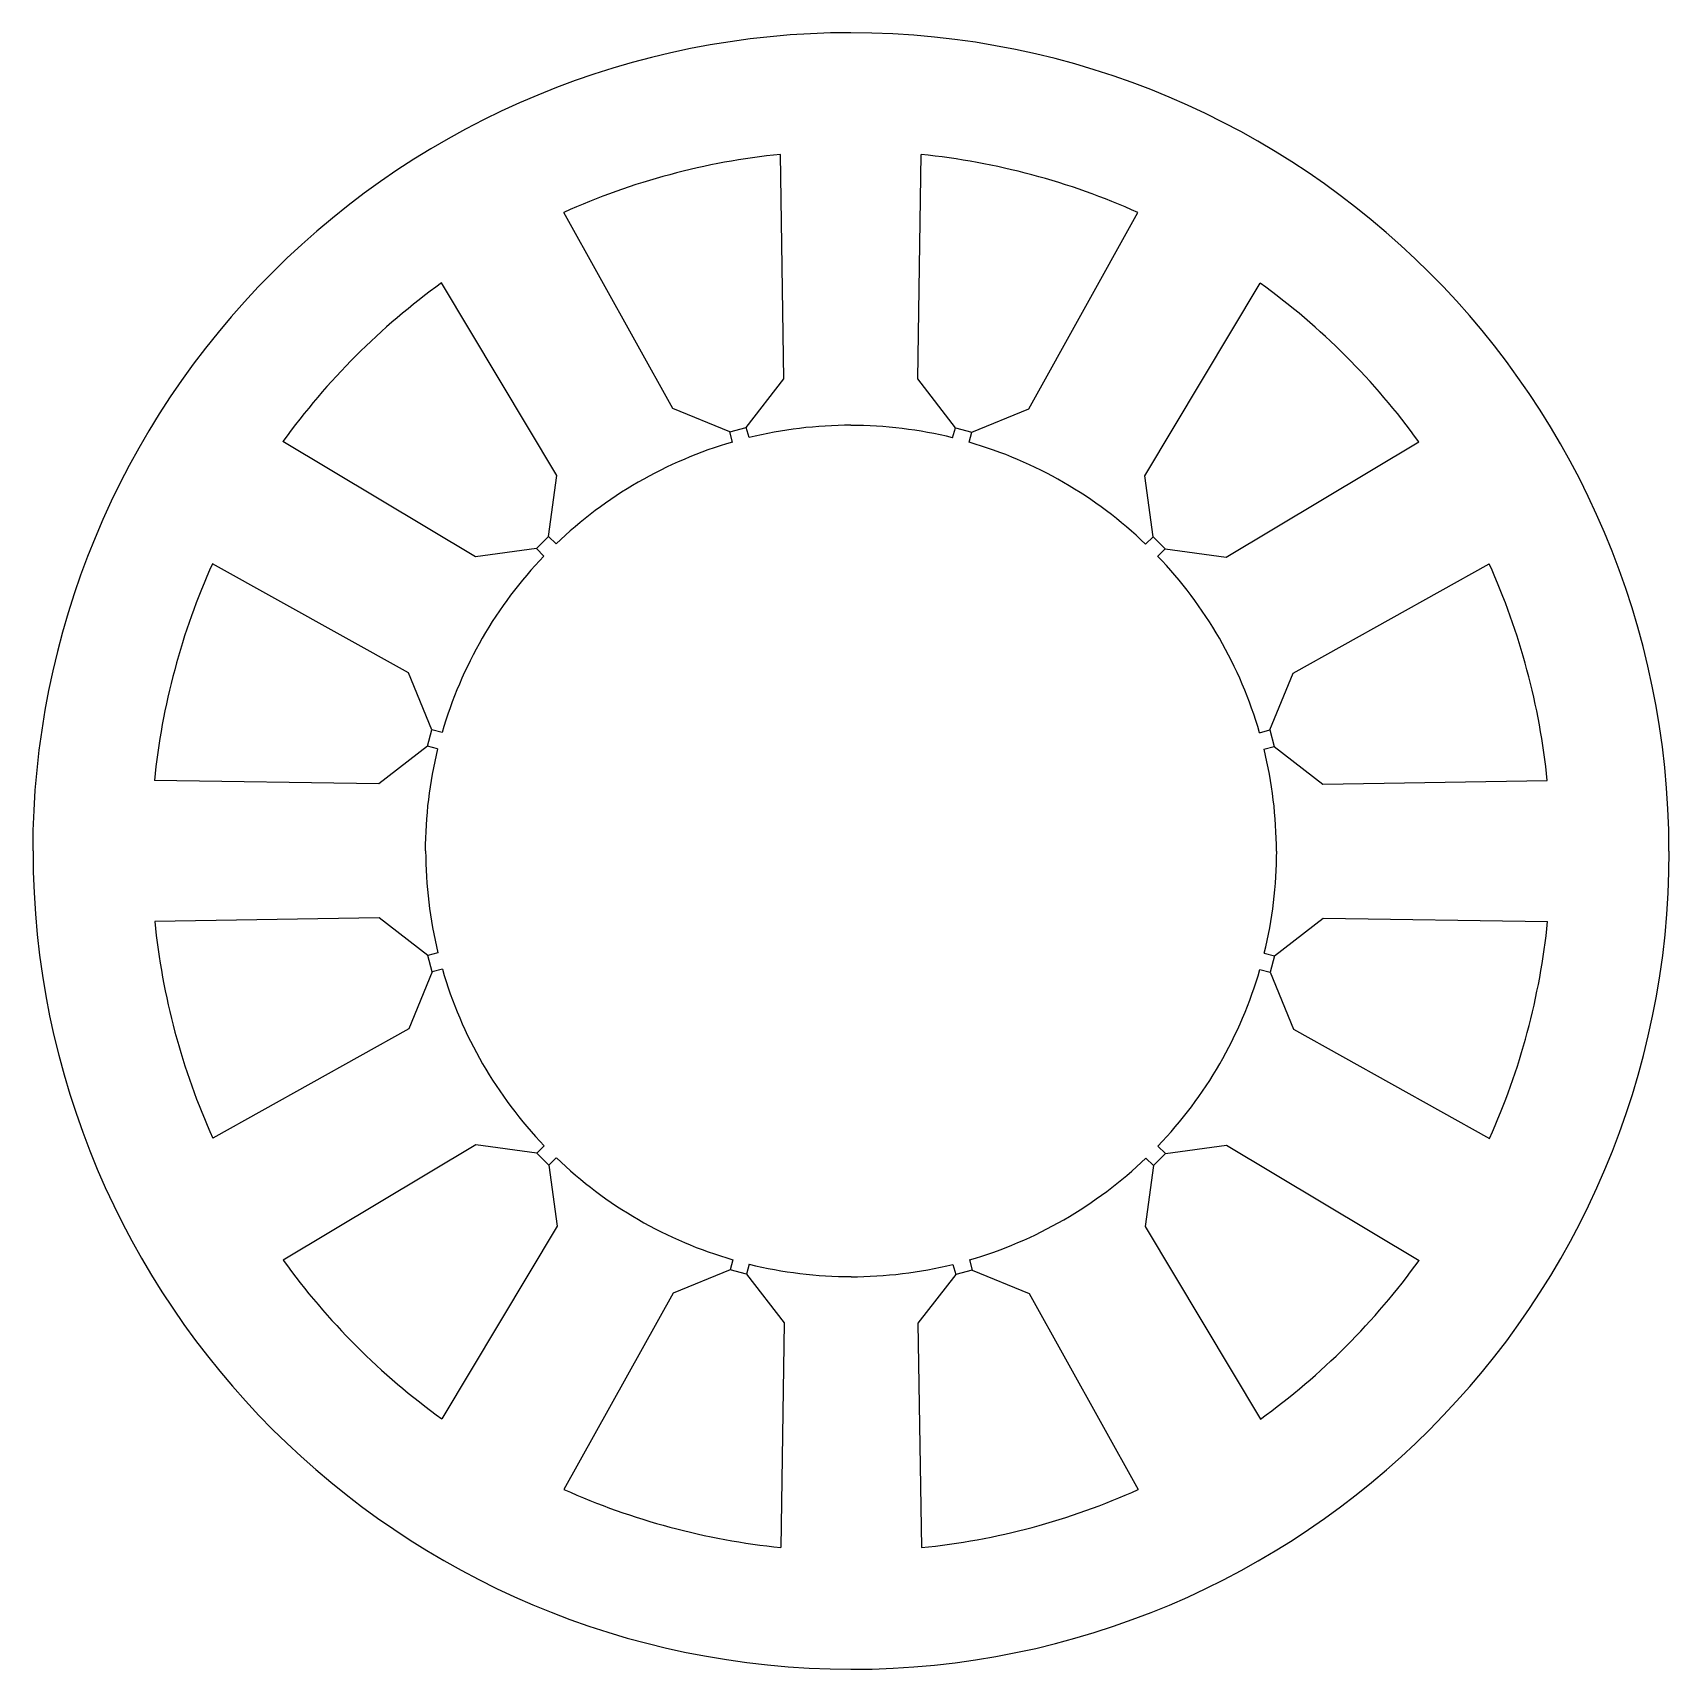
# Model space of a CAD drawing. Extents: x -43.2 to 43.3, y -43.3 to 43.3.
import ezdxf

# ---------------------------------------------------------------- set-up
doc = ezdxf.new("R2010")
doc.units = 0
doc.header["$MEASUREMENT"] = 0
doc.layers.add('DEFAULT', color=7, linetype='CONTINUOUS')

msp = doc.modelspace()

# ---------------------------------------------------------------- linework, layer by layer
at = {"layer": 'DEFAULT'}
for p, q in [((-3.529, 24.963), (-3.717, 36.828)), ((3.539, 24.954), (3.727, 36.82)), ((-9.402, 23.389), (-15.173, 33.759)), ((9.412, 23.381), (15.183, 33.75)), ((-15.532, 19.849), (-21.627, 30.032)), ((15.542, 19.841), (21.637, 30.024)), ((-5.521, 22.389), (-3.529, 24.963)), ((5.531, 22.381), (3.539, 24.954)), ((-6.39, 22.156), (-9.402, 23.389)), ((6.4, 22.148), (9.412, 23.381)), ((-19.831, 15.55), (-30.013, 21.645)), ((-6.247, 21.621), (-6.39, 22.156)), ((-5.377, 21.854), (-5.521, 22.389)), ((5.388, 21.845), (5.531, 22.381)), ((6.257, 21.613), (6.4, 22.148)), ((19.841, 15.542), (30.024, 21.637)), ((-15.97, 16.625), (-15.532, 19.849)), ((15.981, 16.617), (15.542, 19.841)), ((-15.578, 16.233), (-15.97, 16.625)), ((15.589, 16.225), (15.981, 16.617)), ((-16.607, 15.989), (-19.831, 15.55)), ((-16.214, 15.597), (-16.607, 15.989)), ((16.225, 15.589), (16.617, 15.981)), ((16.617, 15.981), (19.841, 15.542)), ((-23.37, 9.42), (-33.74, 15.19)), ((23.381, 9.412), (33.75, 15.183)), ((-22.137, 6.408), (-23.37, 9.42)), ((22.148, 6.4), (23.381, 9.412)), ((-21.602, 6.265), (-22.137, 6.408)), ((21.613, 6.257), (22.148, 6.4)), ((-22.37, 5.539), (-24.944, 3.547)), ((-21.835, 5.396), (-22.37, 5.539)), ((21.845, 5.388), (22.381, 5.531)), ((22.381, 5.531), (24.954, 3.539)), ((-24.944, 3.547), (-36.809, 3.734)), ((24.954, 3.539), (36.82, 3.727)), ((-24.926, -3.531), (-36.792, -3.717)), ((-22.353, -5.523), (-24.926, -3.531)), ((22.398, -5.536), (24.971, -3.544)), ((24.971, -3.544), (36.837, -3.732)), ((-21.818, -5.38), (-22.353, -5.523)), ((21.862, -5.392), (22.398, -5.536)), ((-22.12, -6.393), (-23.353, -9.404)), ((-21.585, -6.249), (-22.12, -6.393)), ((21.629, -6.261), (22.165, -6.405)), ((22.165, -6.405), (23.397, -9.417)), ((-23.353, -9.404), (-33.724, -15.173)), ((23.397, -9.417), (33.767, -15.188)), ((-19.815, -15.535), (-29.998, -21.629)), ((-16.59, -15.973), (-19.815, -15.535)), ((16.633, -15.985), (19.858, -15.547)), ((19.858, -15.547), (30.04, -21.643)), ((-16.198, -15.581), (-16.59, -15.973)), ((-15.562, -16.218), (-15.954, -16.61)), ((15.605, -16.229), (15.997, -16.621)), ((16.241, -15.593), (16.633, -15.985)), ((-15.954, -16.61), (-15.516, -19.834)), ((15.997, -16.621), (15.558, -19.846)), ((-15.516, -19.834), (-21.612, -30.016)), ((15.558, -19.846), (21.653, -30.028)), ((-6.231, -21.606), (-6.374, -22.142)), ((6.273, -21.616), (6.416, -22.152)), ((-6.374, -22.142), (-9.386, -23.374)), ((-5.362, -21.839), (-5.505, -22.375)), ((-5.505, -22.375), (-3.514, -24.948)), ((5.547, -22.384), (3.555, -24.957)), ((5.403, -21.849), (5.547, -22.384)), ((6.416, -22.152), (9.428, -23.384)), ((-9.386, -23.374), (-15.158, -33.743)), ((9.428, -23.384), (15.197, -33.755)), ((-3.514, -24.948), (-3.702, -36.814)), ((3.555, -24.957), (3.741, -36.823))]:
    msp.add_line(p, q, dxfattribs=at)
at = {"layer": 'DEFAULT', "linetype": 'Continuous'}
for p, q in [((-6.39, 22.156), (-5.521, 22.389)), ((5.531, 22.381), (6.4, 22.148)), ((-16.607, 15.989), (-15.97, 16.625)), ((15.981, 16.617), (16.617, 15.981)), ((-22.37, 5.539), (-22.137, 6.408)), ((22.148, 6.4), (22.381, 5.531)), ((-22.12, -6.393), (-22.353, -5.523)), ((22.398, -5.536), (22.165, -6.405)), ((-15.954, -16.61), (-16.59, -15.973)), ((16.633, -15.985), (15.997, -16.621)), ((-5.505, -22.375), (-6.374, -22.142)), ((6.416, -22.152), (5.547, -22.384))]:
    msp.add_line(p, q, dxfattribs=at)
at = {"layer": 'DEFAULT'}
for centre, radius, start, end in [((0.011, 0.009), 43.25, 90.00156, 180.00156), ((0, 0), 43.25, 0, 90), ((0.011, 0.006), 37.01, 95.78156, 114.22156), ((-0.001, -0.002), 37.01, 65.78, 84.22), ((0.012, 0.007), 37.01, 125.78156, 144.22156), ((-0.001, -0.001), 37.01, 35.78, 54.22), ((0.012, 0), 22.508, 90.00413, 103.85299), ((0.001, 0.01), 22.49, 76.143, 90.003), ((0.014, 0.003), 22.506, 106.15156, 133.85156), ((-0.003, -0.006), 22.506, 46.15, 73.85), ((0.017, 0.005), 22.506, 136.15156, 163.85156), ((-0.006, -0.003), 22.506, 16.15, 43.85), ((0.013, 0.008), 37.01, 155.78156, 174.22156), ((-0.002, -0.001), 37.01, 5.78, 24.22), ((0.001, 0.01), 22.49, 166.14456, 180.00456), ((-0.008, -0.001), 22.508, 0.00257, 13.85143), ((0.028, 0.006), 43.25, 179.99402, 269.99402), ((0.037, 0.007), 22.508, 179.99658, 193.84545), ((0.017, -0.003), 43.25, 269.99558, 359.99558), ((0.027, -0.004), 22.49, 346.13858, 359.99858), ((0.03, 0.006), 37.01, 185.77402, 204.21402), ((0.015, -0.002), 37.01, 335.77558, 354.21558), ((0.034, 0.009), 22.506, 196.14401, 223.84401), ((0.012, 0), 22.506, 316.14558, 343.84558), ((0.032, 0.011), 22.506, 226.14402, 253.84402), ((0.014, 0.003), 22.506, 286.14557, 313.84557), ((0.03, 0.007), 37.01, 215.77402, 234.21402), ((0.027, -0.004), 22.49, 256.13702, 269.99702), ((0.016, 0.005), 22.508, 269.99814, 283.84701), ((0.016, -0.001), 37.01, 305.77558, 324.21558), ((0.029, 0.008), 37.01, 245.77401, 264.21401), ((0.017, -0.001), 37.01, 275.77558, 294.21558)]:
    msp.add_arc(centre, radius, start, end, dxfattribs=at)

doc.saveas('drawing.dxf')
